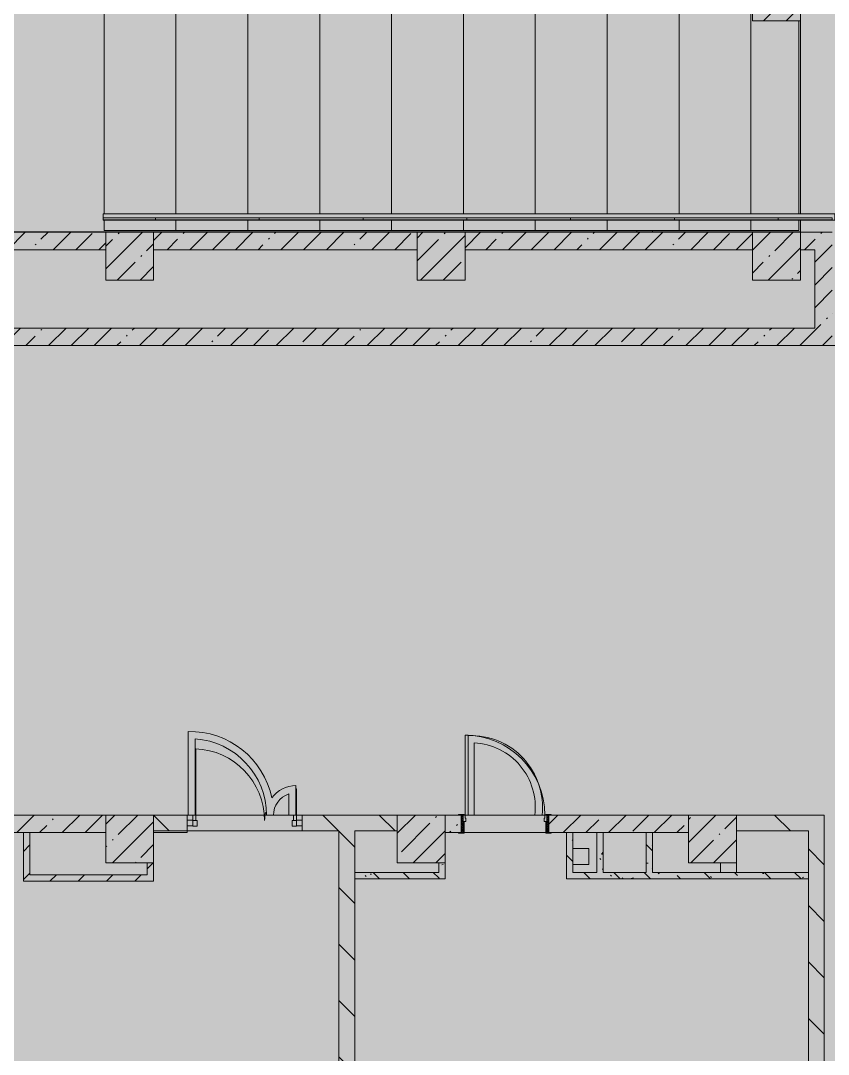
# Model space of a CAD drawing. Header units: millimetres. Extents: x -2911 to 185522, y -8553 to 29000.
# Drawn here: x 79357 to 89472, y 4902 to 17850 of the extents above; entities that cross this region are included whole.
import ezdxf

# ---------------------------------------------------------------- set-up
doc = ezdxf.new("R2010")
doc.units = ezdxf.units.MM
doc.linetypes.add('200_ШТРИХ__ш1_п0_6_', pattern=[800, 500, -300])
doc.layers.add('A-DETL-GENF-1', color=7, linetype='Continuous', lineweight=9, true_color=0xc0c0c0, transparency=0.4)
for name, color, linetype, lineweight, true_color in [('A-DETL-GENF-4', 7, 'Continuous', 5, 0xb7b7b7), ('A-DOOR-2', 7, 'Continuous', 5, 0xaaaaaa), ('A-DOOR-3', 7, 'Continuous', 5, 0xe2e2e2), ('A-DOOR-4', 7, 'Continuous', 5, 0xb7b7b7), ('A-DOOR-FRAM-1', 7, 'Continuous', 5, 0xe2e2e2), ('A-DOOR-FRAM-2', 7, 'Continuous', 5, 0xaaaaaa), ('A-DOOR-FRAM-3', 7, 'Continuous', 5, 0xb7b7b7), ('A-FLOR-1', 7, 'Continuous', 5, 0xb7b7b7), ('A-GLAZ-CWMG-2', 7, 'Continuous', 5, 0x737373), ('A-WALL-5', 7, 'Continuous', 9, 0x737373), ('A-WALL-6', 7, 'Continuous', 5, 0x737373), ('A-WALL-PATT-1', 7, 'Continuous', 5, 0x787878), ('I-WALL-4', 7, 'Continuous', 5, 0x737373), ('I-WALL-5', 7, 'Continuous', 5, 0x787878), ('S-COLS-1', 7, 'Continuous', 5, 0x737373), ('S-STRS-4', 7, 'Continuous', 5, 0x737373)]:
    doc.layers.add(name, color=color, linetype=linetype, lineweight=lineweight, true_color=true_color)
for name, color, linetype, lineweight in [('A-DETL-MBND-1', 7, '200_ШТРИХ__ш1_п0_6_', 9), ('I-WALL-3', 7, 'Continuous', 5), ('S-COLS-2', 7, 'Continuous', 5)]:
    doc.layers.add(name, color=color, linetype=linetype, lineweight=lineweight)
pattern_1 = [(135, (58512.3, 0), (-353.553, -353.553), [])]
pattern_2 = [(45, (58512.3, 0), (-285.123, 285.123), []), (45, (58797.44, 0), (-285.123, 285.123), [504.031, -100.806, 16.764, -84.042])]
pattern_3 = [(45, (58512.32, 0), (-176.7767, 176.7767), [])]
pattern_4 = [(135, (58512.3, 0), (-377.171, -377.171), [533.4, -88.9, 17.78, -88.9]), (135, (58512.3, 376.94), (-377.171, -377.171), []), (50, (58512.3, 0), (637.6445, -55.787), [66.675, -733.425]), (355, (58512.3, 0), (-123.35, 668.699), [53.34, -586.74]), (100.451, (58565.45, -4.65), (514.299, 612.908), [56.665, -623.315]), (46.184, (58512.3, 177.8), (948.776, -147.15), [100.012, -1100.137]), (96.636, (58591.4, 165.5), (830.91, 865.997), [84.998, -934.973]), (351.184, (58512.3, 177.8), (830.918, 865.988), [80.01, -880.11]), (21, (58601.2, 133.35), (530.651, -357.928), [66.675, -733.425]), (326, (58601.2, 133.35), (216.308, 644.658), [53.34, -586.74]), (71.451, (58645.44, 103.5), (746.96, 286.724), [56.665, -623.315]), (37.5, (58512.32, 0), (10.8105, 295.9426), [16.764, -562.864, 16.764, -578.866, -588.962]), (37.5, (58512.32, 0), (10.8105, 295.9426), [-1175.258, 16.764, -572.198]), (7.5, (58512.3, 0), (233.869, 350.6318), [16.764, -322.834, 16.764, -549.529, -224.472]), (7.5, (58512.3, 0), (233.869, 350.6318), [-905.891, 16.764, -207.708]), (327.5, (58314.07, 0), (474.5678, -20.0513), [16.764, -205.486, 16.764, -676.656, -920.115]), (327.5, (58314.07, 0), (474.5678, -20.0513), [-915.67, 16.764, -903.351]), (317.5, (58225.17, 0), (518.452, 88.9934), [16.764, -272.161, 16.764, -443.738, -653.415]), (317.5, (58225.17, 0), (518.452, 88.9934), [-749.427, 16.764, -636.651])]

# ---------------------------------------------------------------- blocks, each defined once
blk = doc.blocks.new('BSC_Колонна _Прямоугольная - 600х600-23286269-2_7_1_птичка')
at = {"layer": 'S-COLS-2'}
h = blk.add_hatch(dxfattribs=at)
h.set_pattern_fill('FP_66', color=256, style=0, pattern_type=2)
h.set_pattern_definition([(45, (-29509.74, -7600), (-285.123, 285.123), []), (45, (-29224.6, -7600), (-285.123, 285.123), [504.031, -100.806, 16.764, -84.042])])
h.paths.add_polyline_path([(-300, -300), (300, -300), (300, 300), (-300, 300)])
at = {"layer": 'S-COLS-1'}
for p, q in [((300, 300), (-300, 300)), ((-300, 300), (-300, -300)), ((300, -300), (300, 300)), ((-300, -300), (300, -300))]:
    blk.add_line(p, q, dxfattribs=at)
blk = doc.blocks.new('BSC_Колонна _Прямоугольная - 600х600-V80-2_7_1_птичка')
at = {"layer": 'S-COLS-2'}
h = blk.add_hatch(dxfattribs=at)
h.set_pattern_fill('FP_89', color=256, style=0, pattern_type=2)
h.set_pattern_definition([(45, (-25860, -7600), (-285.123, 285.123), []), (45, (-25574.88, -7600), (-285.123, 285.123), [504.031, -100.806, 16.764, -84.042])])
h.paths.add_polyline_path([(-300, -300), (300, -300), (300, 300), (-300, 300), (-300, 150)])
at = {"layer": 'S-COLS-1'}
for p, q in [((300, 300), (-300, 300)), ((-300, 300), (-300, -300)), ((300, -300), (300, 300)), ((-300, -300), (300, -300))]:
    blk.add_line(p, q, dxfattribs=at)
blk = doc.blocks.new('BSC_Колонна _Прямоугольная - 600х600-V82-2_7_1_птичка')
at = {"layer": 'S-COLS-2'}
h = blk.add_hatch(dxfattribs=at)
h.set_pattern_fill('FP_91', color=256, style=0, pattern_type=2)
h.set_pattern_definition([(45, (-26110, -14900), (-285.123, 285.123), []), (45, (-25824.88, -14900), (-285.123, 285.123), [504.031, -100.806, 16.764, -84.042])])
h.paths.add_polyline_path([(-300, -300), (300, -300), (300, 300), (-300, 300)])
at = {"layer": 'S-COLS-1'}
for p, q in [((300, 300), (-300, 300)), ((-300, 300), (-300, -300)), ((300, -300), (300, 300)), ((-300, -300), (300, -300))]:
    blk.add_line(p, q, dxfattribs=at)
blk = doc.blocks.new('BSC_Колонна _Прямоугольная - 600х600-V135-2_7_1_птичка')
at = {"layer": 'S-COLS-2'}
h = blk.add_hatch(dxfattribs=at)
h.set_pattern_fill('FP_142', color=256, style=0, pattern_type=2)
h.set_pattern_definition([(45, (-30310, -14900), (-285.123, 285.123), []), (45, (-30024.88, -14900), (-285.123, 285.123), [504.031, -100.806, 16.764, -84.042])])
h.paths.add_polyline_path([(-300, -300), (300, -300), (300, 300), (-300, 300)])
at = {"layer": 'S-COLS-1'}
for p, q in [((300, 300), (-300, 300)), ((-300, 300), (-300, -300)), ((300, -300), (300, 300)), ((-300, -300), (300, -300))]:
    blk.add_line(p, q, dxfattribs=at)
blk = doc.blocks.new('110_Дверь_СКБ_1Ст_Внутренняя1 - Д-4к_п__1100x2100h_Артистические EI30-V148-2_7_1_птичка')
at = {"layer": 'A-DOOR-2'}
h = blk.add_hatch(dxfattribs=at)
h.set_pattern_fill('FP_123', color=256, style=0, pattern_type=2)
h.set_pattern_definition([(135, (1751.41, 174.685), (-14.14214, -14.14214), []), (225, (1751.41, 174.685), (14.14214, -14.14214), [])])
h.paths.add_polyline_path([(562.5, -110), (562.5, 110), (537.5, 110), (537.5, -110)])
at = {"layer": 'A-DOOR-3'}
h = blk.add_hatch(color=256, dxfattribs=at)
h.paths.add_polyline_path([(537.5, 30), (537.5, 110), (512.5, 110), (512.5, 70), (502.5, 70), (502.5, 30)])
h.paths.add_polyline_path([(-477.5, 30), (-477.5, 70), (-487.5, 70), (-487.5, 110), (-512.5, 110), (-512.5, 30)])
at = {"layer": 'A-DOOR-FRAM-1'}
for points in [[(-447.5, 110), (-447.5, 1110), (-487.5, 1110), (-487.5, 110)], [(-497.5, 110), (-497.5, 118), (-567.5, 118), (-567.5, 110)], [(-497.5, -110), (-497.5, 30), (-512.5, 30), (-512.5, -110)], [(592.5, 110), (592.5, 118), (522.5, 118), (522.5, 110)], [(537.5, -110), (537.5, 30), (522.5, 30), (522.5, -110)], [(-497.5, -118), (-497.5, -110), (-567.5, -110), (-567.5, -118)], [(592.5, -118), (592.5, -110), (522.5, -110), (522.5, -118)]]:
    blk.add_hatch(color=256, dxfattribs=at).paths.add_polyline_path(points)
at = {"layer": 'A-DOOR-FRAM-2'}
h = blk.add_hatch(dxfattribs=at)
h.set_pattern_fill('FP_124', color=256, style=0, pattern_type=2)
h.set_pattern_definition([(45, (-371.384, 174.685), (-14.1421, 14.1421), []), (135, (-371.384, 174.685), (-14.1421, -14.1421), [])])
h.paths.add_polyline_path([(-512.5, -110), (-512.5, 110), (-537.5, 110), (-537.5, -110)])
at = {"layer": 'A-DOOR-4'}
for p, q in [((-487.5, 1110), (-487.5, 110)), ((-447.5, 1110), (-487.5, 1110)), ((-447.5, 110), (-447.5, 1110)), ((-487.5, 110), (-447.5, 110))]:
    blk.add_line(p, q, dxfattribs=at)
blk.add_arc((-487.5, 110), 1000, 360, 90, dxfattribs=at)
at = {"layer": 'A-DOOR-FRAM-3'}
for p, q in [((-497.5, 118), (-567.5, 118)), ((-567.5, 118), (-567.5, 110)), ((-567.5, 110), (-497.5, 110)), ((-512.5, 110), (-537.5, 110)), ((-537.5, 110), (-537.5, -110)), ((-487.5, 110), (-512.5, 110)), ((-512.5, 110), (-512.5, 30)), ((-512.5, -110), (-512.5, 110)), ((-497.5, 110), (-512.5, 110)), ((-512.5, 110), (-512.5, 109)), ((-512.5, 109), (-497.5, 109)), ((-512.5, 30), (-477.5, 30)), ((-497.5, 30), (-512.5, 30)), ((-512.5, 30), (-512.5, -110)), ((-497.5, 110), (-497.5, 118)), ((-497.5, 109), (-497.5, 110)), ((-497.5, -110), (-497.5, 30)), ((-487.5, 70), (-487.5, 110)), ((-477.5, 70), (-487.5, 70)), ((-477.5, 30), (-477.5, 70)), ((512.5, 70), (502.5, 70)), ((502.5, 70), (502.5, 30)), ((502.5, 30), (537.5, 30)), ((512.5, 110), (512.5, 70)), ((537.5, 110), (512.5, 110)), ((592.5, 118), (522.5, 118)), ((522.5, 118), (522.5, 110)), ((537.5, 110), (522.5, 110)), ((522.5, 110), (522.5, 109)), ((522.5, 110), (592.5, 110)), ((522.5, 109), (537.5, 109)), ((537.5, 30), (522.5, 30)), ((522.5, 30), (522.5, -110)), ((537.5, 30), (537.5, 110)), ((562.5, 110), (537.5, 110)), ((537.5, 110), (537.5, -110)), ((537.5, 109), (537.5, 110)), ((537.5, -110), (537.5, 30)), ((562.5, -110), (562.5, 110)), ((592.5, 110), (592.5, 118)), ((-497.5, -110), (-567.5, -110)), ((-567.5, -110), (-567.5, -118)), ((-567.5, -118), (-497.5, -118)), ((-537.5, -110), (-512.5, -110)), ((-512.5, -110), (-497.5, -110)), ((-497.5, -118), (-497.5, -110)), ((522.5, -110), (537.5, -110)), ((592.5, -110), (522.5, -110)), ((522.5, -110), (522.5, -118)), ((522.5, -118), (592.5, -118)), ((537.5, -110), (562.5, -110)), ((592.5, -118), (592.5, -110))]:
    blk.add_line(p, q, dxfattribs=at)
blk = doc.blocks.new('BSC_Колонна _Прямоугольная - 600х600-V167-2_7_1_птичка')
at = {"layer": 'S-COLS-2'}
h = blk.add_hatch(dxfattribs=at)
h.set_pattern_fill('FP_171', color=256, style=0, pattern_type=2)
h.set_pattern_definition([(45, (-22210, -14900), (-285.123, 285.123), []), (45, (-21924.88, -14900), (-285.123, 285.123), [504.031, -100.806, 16.764, -84.042])])
h.paths.add_polyline_path([(-300, -300), (300, -300), (300, 300), (-300, 300)])
at = {"layer": 'S-COLS-1'}
for p, q in [((300, 300), (-300, 300)), ((-300, 300), (-300, -300)), ((300, -300), (300, 300)), ((-300, -300), (300, -300))]:
    blk.add_line(p, q, dxfattribs=at)
blk = doc.blocks.new('BSC_Колонна _Прямоугольная - 600х600-V173-2_7_1_птичка')
at = {"layer": 'S-COLS-2'}
h = blk.add_hatch(dxfattribs=at)
h.set_pattern_fill('FP_177', color=256, style=0, pattern_type=2)
h.set_pattern_definition([(45, (-22210, -7600), (-285.123, 285.123), []), (45, (-21924.88, -7600), (-285.123, 285.123), [504.031, -100.806, 16.764, -84.042])])
h.paths.add_polyline_path([(-300, -300), (300, -300), (300, 300), (-300, 300)])
at = {"layer": 'S-COLS-1'}
for p, q in [((300, 300), (-300, 300)), ((-300, 300), (-300, -300)), ((300, -300), (300, 300)), ((-300, -300), (300, -300))]:
    blk.add_line(p, q, dxfattribs=at)
blk = doc.blocks.new('Прямоугольный импост - 50 x 70 мм-31927764-2_7_1_птичка')
at = {"layer": 'A-GLAZ-CWMG-2'}
for p, q in [((-70, 35), (0, 35)), ((-70, -35), (-70, 35)), ((0, 35), (0, -35)), ((0, -35), (-70, -35))]:
    blk.add_line(p, q, dxfattribs=at)
blk = doc.blocks.new('Дверь_Витражная_остекление_ - ДВН_ДАО_Главный вход_1200 в свету Д-22 _п_-V213-2_7_1_птичка')
at = {"layer": 'A-DOOR-3'}
for points in [[(-619, 30), (-610, 30), (-610, 930), (-619, 930), (-619, 97), (-650, 97), (-650, 30)], [(642, 30), (650, 35), (650, 430), (642, 430), (642, 100), (610, 100), (610, 30)]]:
    blk.add_hatch(color=256, dxfattribs=at).paths.add_polyline_path(points)
at = {"layer": 'A-DETL-GENF-4'}
for p, q in [((-610, 930), (-619, 930)), ((-610, 30), (-610, 930)), ((650, 430), (642, 430)), ((650, 35), (650, 430)), ((-650, 97), (-650, 35)), ((-650, 30), (-610, 30)), ((-595, 30), (-650, 30)), ((-595, -40), (-595, 30)), ((595, -40), (595, 30)), ((595, 30), (650, 30)), ((610, 100), (610, 30)), ((610, 30), (650, 30)), ((-650, -40), (-595, -40)), ((650, -40), (595, -40))]:
    blk.add_line(p, q, dxfattribs=at)
at = {"layer": 'A-DOOR-4'}
for p, q in [((650, 430), (650, 35)), ((-650, 97), (-650, 35))]:
    blk.add_line(p, q, dxfattribs=at)
for centre, radius, start, end in [((-650, 30), 900, 360, 87.9985), ((650, 30), 400, 90, 91.1759), ((650, 30), 400, 164.4599, 180)]:
    blk.add_arc(centre, radius, start, end, dxfattribs=at)
blk = doc.blocks.new('Прямоугольный импост - 50 x 70 мм-31701779-2_7_1_птичка')
at = {"layer": 'A-GLAZ-CWMG-2'}
for p, q in [((0, 35), (-70, 35)), ((-70, 35), (-70, -35)), ((0, -35), (0, 35)), ((-70, -35), (0, -35))]:
    blk.add_line(p, q, dxfattribs=at)
blk = doc.blocks.new('Перекрытия 2 - Перекрытия 4-32990152-2_7_1_птичка')
at = {"layer": 'S-STRS-4'}
for p, q in [((21910, 19180), (22510, 19180)), ((21910, 19180), (21910, 15411)), ((22810, 19180), (23410, 19180)), ((22810, 15411), (22810, 19180)), ((23710, 19180), (24310, 19180)), ((23710, 15411), (23710, 19180)), ((24610, 19180), (25210, 19180)), ((24610, 15411), (24610, 19180)), ((25510, 19180), (26110, 19180)), ((25510, 15411), (25510, 19180)), ((26410, 19180), (27010, 19180)), ((26410, 15411), (26410, 19180)), ((27310, 19180), (27910, 19180)), ((27310, 15411), (27310, 19180)), ((28210, 19180), (28810, 19180)), ((28210, 15411), (28210, 19180)), ((29110, 19180), (29710, 19180)), ((29110, 15411), (29110, 19180)), ((30010, 19180), (30610, 19180)), ((30010, 15411), (30010, 19180)), ((30610, 18430), (30610, 19180)), ((30610, 15411), (30610, 17830)), ((21910, 15330), (21910, 15200)), ((22810, 15200), (22810, 15330)), ((23710, 15200), (23710, 15330)), ((24610, 15200), (24610, 15330)), ((25510, 15200), (25510, 15330)), ((26410, 15200), (26410, 15330)), ((27310, 15200), (27310, 15330)), ((28210, 15200), (28210, 15330)), ((29110, 15200), (29110, 15330)), ((30010, 15200), (30010, 15330)), ((30610, 15200), (30610, 15330)), ((22810, 15200), (21910, 15200)), ((23710, 15200), (22810, 15200)), ((24610, 15200), (23710, 15200)), ((25510, 15200), (24610, 15200)), ((26410, 15200), (25510, 15200)), ((27310, 15200), (26410, 15200)), ((28210, 15200), (27310, 15200)), ((29110, 15200), (28210, 15200)), ((30010, 15200), (29110, 15200)), ((30610, 15200), (30010, 15200))]:
    blk.add_line(p, q, dxfattribs=at)
blk = doc.blocks.new('Стены наклон_ амфитеатр - Стены наклон_ амфитеатр-32992696-2_7_1_птичка')
at = {"layer": 'A-WALL-PATT-1'}
h = blk.add_hatch(dxfattribs=at)
h.set_pattern_fill('FP_203', color=256, style=0, pattern_type=2)
h.set_pattern_definition([(0, (26444.5, 15393.4), (0, 246.1), []), (90, (26444.5, 15393.4), (-1300, 8e-14), [])])
h.paths.add_polyline_path([(31010, 15354), (31010, 15381), (21879, 15381), (21879, 15354), (30993, 15354)])
at = {"layer": 'A-WALL-6'}
for p, q in [((31041, 15431), (21879, 15431)), ((21879, 15431), (21879, 15381)), ((31041, 15350), (31041, 15431)), ((21879, 15381), (31010, 15381)), ((21879, 15354), (21879, 15381)), ((21879, 15350), (21879, 15354)), ((31010, 15354), (21879, 15354)), ((31010, 15350), (21879, 15350)), ((31010, 15381), (31010, 15350)), ((31010, 15350), (31041, 15350))]:
    blk.add_line(p, q, dxfattribs=at)
blk = doc.blocks.new('BSC_Колонна _Прямоугольная - 600х600-V232-2_7_1_птичка')
at = {"layer": 'S-COLS-2'}
h = blk.add_hatch(dxfattribs=at)
h.set_pattern_fill('FP_204', color=256, style=0, pattern_type=2)
h.set_pattern_definition([(45, (-30310, -18150), (-285.123, 285.123), []), (45, (-30024.88, -18150), (-285.123, 285.123), [504.031, -100.806, 16.764, -84.042])])
h.paths.add_polyline_path([(-300, -300), (300, -300), (300, 300), (-300, 300)])
at = {"layer": 'S-COLS-1'}
for p, q in [((300, 300), (-300, 300)), ((-300, 300), (-300, -300)), ((300, -300), (300, 300)), ((-300, -300), (300, -300))]:
    blk.add_line(p, q, dxfattribs=at)

msp = doc.modelspace()

# ---------------------------------------------------------------- hatches: boundary and pattern name
at = {"layer": 'A-DETL-GENF-1'}
msp.add_hatch(color=256, dxfattribs=at).paths.add_polyline_path([(91687.3379, -280), (97272.3157, -280), (97272.3157, 23777.7217), (92372.3157, 23777.7217), (92372.3157, 27350), (62364.3157, 27350), (62364.3157, 15358), (58244.3157, 15358), (58244.3157, -280), (90759.8178, -280)])
at = {"layer": 'I-WALL-3'}
h = msp.add_hatch(dxfattribs=at)
h.set_pattern_fill('FP_93', color=256, style=0, pattern_type=2)
h.set_pattern_definition(pattern_2)
h.paths.add_polyline_path([(89122.3157, 14980), (89302.3157, 14980), (89302.3157, 15200), (89122.3157, 15196.2571)])
h.paths.add_polyline_path([(85194.6977, 14980), (88522.3157, 14980), (88522.3157, 15200), (84922.3157, 15200), (84922.3157, 14980)])
h.paths.add_polyline_path([(72832.3157, 14980), (76622.5723, 14980), (76622.5723, 15200), (72832.3157, 15200)])
h.paths.add_polyline_path([(84322.3157, 14980), (84322.3157, 15200), (81022.3157, 15200), (81022.3157, 14980), (81484.6175, 14980)])
h.paths.add_polyline_path([(77222.5723, 14980), (80422.3157, 14980), (80422.3157, 15200), (77222.5723, 15200)])
h = msp.add_hatch(dxfattribs=at)
h.set_pattern_fill('FP_93', color=256, style=0, pattern_type=2)
h.set_pattern_definition(pattern_2)
h.paths.add_polyline_path([(89302.3157, 13780), (89522.3157, 13780), (89522.3157, 15200), (89302.3157, 15200), (89302.3157, 14000)])
h = msp.add_hatch(dxfattribs=at)
h.set_pattern_fill('FP_93', color=256, style=0, pattern_type=2)
h.set_pattern_definition(pattern_2)
h.paths.add_polyline_path([(88904.7778, 13780), (89302.3157, 13780), (89302.3157, 14000), (78722.3157, 14000), (78722.3157, 13780), (85194.6977, 13780)])
h = msp.add_hatch(dxfattribs=at)
h.set_pattern_fill('FP_93', color=256, style=0, pattern_type=2)
h.set_pattern_definition(pattern_2)
h.paths.add_polyline_path([(80422.3157, 7680), (80422.3157, 7900), (78272.3157, 7900), (78272.3157, 7830), (77072.3157, 7830), (77072.3157, 7900), (75772.3157, 7900), (75772.3157, 7680), (79629.5775, 7680)])
h = msp.add_hatch(dxfattribs=at)
h.set_pattern_fill('FP_96', color=256, style=0, pattern_type=2)
h.set_pattern_definition(pattern_1)
h.paths.add_polyline_path([(83339.6576, 7700), (84072.3157, 7700), (84072.3157, 7900), (82882.3157, 7900), (82882.3157, 7700)])
h.paths.add_polyline_path([(81022.3157, 7700), (81442.3157, 7700), (81442.3157, 7900), (81022.3157, 7900)])
h = msp.add_hatch(dxfattribs=at)
h.set_pattern_fill('FP_93', color=256, style=0, pattern_type=2)
h.set_pattern_definition(pattern_2)
h.paths.add_polyline_path([(86572.3157, 7680), (87722.0592, 7680), (87722.0592, 7900), (85972.3157, 7900), (85972.3157, 7680), (86272.3157, 7680)])
h.paths.add_polyline_path([(84842.3157, 7680), (84872.3157, 7680), (84872.3157, 7900), (84672.3157, 7900), (84672.3157, 7680)])
h = msp.add_hatch(dxfattribs=at)
h.set_pattern_fill('FP_96', color=256, style=0, pattern_type=2)
h.set_pattern_definition(pattern_1)
h.paths.add_polyline_path([(89222.3157, 7700), (89422.3157, 7700), (89422.3157, 7900), (88322.0592, 7900), (88322.0592, 7700), (88904.7778, 7700)])
h = msp.add_hatch(dxfattribs=at)
h.set_pattern_fill('FP_97', color=256, style=0, pattern_type=2)
h.set_pattern_definition(pattern_3)
h.paths.add_polyline_path([(79472.3157, 7150), (79472.3157, 7680), (79392.3157, 7680), (79392.3157, 7150)])
h = msp.add_hatch(dxfattribs=at)
h.set_pattern_fill('FP_96', color=256, style=0, pattern_type=2)
h.set_pattern_definition(pattern_1)
h.paths.add_polyline_path([(83542.3157, 100), (83542.3157, 7700), (83342.3157, 7700), (83342.3157, 100)])
h = msp.add_hatch(dxfattribs=at)
h.set_pattern_fill('FP_96', color=256, style=0, pattern_type=2)
h.set_pattern_definition(pattern_1)
h.paths.add_polyline_path([(89422.3157, 100), (89422.3157, 7700), (89222.3157, 7700), (89222.3157, 100), (89368.5378, 100)])
h = msp.add_hatch(dxfattribs=at)
h.set_pattern_fill('FP_97', color=256, style=0, pattern_type=2)
h.set_pattern_definition(pattern_3)
h.paths.add_polyline_path([(81022.3157, 7070), (81022.3157, 7300), (80942.3157, 7300), (80942.3157, 7070)])
h = msp.add_hatch(dxfattribs=at)
h.set_pattern_fill('FP_97', color=256, style=0, pattern_type=2)
h.set_pattern_definition(pattern_3)
h.paths.add_polyline_path([(79392.3157, 7070), (80942.3157, 7070), (80942.3157, 7150), (79392.3157, 7150)])
at = {"layer": 'I-WALL-5'}
h = msp.add_hatch(dxfattribs=at)
h.set_pattern_fill('FP_106', color=256, style=0, pattern_type=2)
h.set_pattern_definition(pattern_4)
h.paths.add_polyline_path([(86272.3157, 7100), (86272.3157, 7680), (86192.3157, 7680), (86192.3157, 7100)])
h = msp.add_hatch(dxfattribs=at)
h.set_pattern_fill('FP_106', color=256, style=0, pattern_type=2)
h.set_pattern_definition(pattern_4)
h.paths.add_polyline_path([(86652.3157, 7180), (86652.3157, 7680), (86572.3157, 7680), (86572.3157, 7180)])
h = msp.add_hatch(dxfattribs=at)
h.set_pattern_fill('FP_106', color=256, style=0, pattern_type=2)
h.set_pattern_definition(pattern_4)
h.paths.add_polyline_path([(87272.0592, 7180), (87272.0592, 7680), (87192.0592, 7680), (87192.0592, 7180)])
h = msp.add_hatch(dxfattribs=at)
h.set_pattern_fill('FP_106', color=256, style=0, pattern_type=2)
h.set_pattern_definition(pattern_4)
h.paths.add_polyline_path([(84672.3157, 7100), (84672.3157, 7300), (84592.3157, 7300), (84592.3157, 7100)])
h = msp.add_hatch(dxfattribs=at)
h.set_pattern_fill('FP_106', color=256, style=0, pattern_type=2)
h.set_pattern_definition(pattern_4)
h.paths.add_polyline_path([(84592.3157, 7100), (84592.3157, 7180), (83542.3157, 7180), (83542.3157, 7100), (84267.1776, 7100)])
h = msp.add_hatch(dxfattribs=at)
h.set_pattern_fill('FP_106', color=256, style=0, pattern_type=2)
h.set_pattern_definition(pattern_4)
h.paths.add_polyline_path([(89222.3157, 7100), (89222.3157, 7180), (86272.3157, 7180), (86272.3157, 7100), (88904.7778, 7100)])

# ---------------------------------------------------------------- linework, layer by layer
at = {"layer": 'A-DETL-MBND-1'}
for p, q in [((87072.3157, 15202.9951), (87072.3157, 15220)), ((87272.3157, 15220), (87272.3157, 15203.036))]:
    msp.add_line(p, q, dxfattribs=at)
at = {"layer": 'A-FLOR-1'}
for p, q in [((89122.3157, 17850.0001), (89122.3157, 15430.8316)), ((89122.3157, 15350), (89122.3157, 15200)), ((89122.3157, 15203.4142), (72822.3562, 15203.4142)), ((81453.2403, 8944.6492), (81453.2403, 7897)), ((81543.2403, 7897), (81543.2403, 8852.9247)), ((85037.3157, 7900), (85037.3157, 8804.0056)), ((82714.3157, 8164.0852), (82714.3157, 7900)), ((82804.3157, 7900), (82804.3157, 8269)), ((81453.5228, 7900), (81442.3157, 7900)), ((82525.6136, 7900), (82882.3157, 7900)), ((85922.3157, 7900), (84962.3157, 7900)), ((81453.2403, 7897), (81543.2403, 7897)), ((82435.311, 7897), (82525.3318, 7897)), ((81442.3157, 7679), (81022.3157, 7679)), ((81442.3157, 7700), (81442.3157, 7679)), ((86272.3157, 7480), (86472.0592, 7480)), ((86472.0592, 7480), (86472.0592, 7280)), ((86472.0592, 7280), (86272.3157, 7280))]:
    msp.add_line(p, q, dxfattribs=at)
for centre, radius, start, end in [((81480.3157, 7900), 1045, 11.78406078, 91.4846677), ((81480.3157, 7900), 955, 359.82001296, 86.22206298), ((84997.3157, 8000), 895, 353.5848416, 92.2417446), ((84997.3157, 8000), 805, 352.86407797, 87.15183188), ((82804.3157, 7900), 369, 90, 144.6649219), ((82804.3157, 7900), 279, 108.81906337, 180.61609552)]:
    msp.add_arc(centre, radius, start, end, dxfattribs=at)
at = {"layer": 'A-WALL-5'}
for p, q in [((79472.3157, 7680), (79392.3157, 7680)), ((86272.3157, 7680), (86192.3157, 7680)), ((86652.3157, 7680), (86572.3157, 7680)), ((83542.3157, 7180), (83542.3157, 7100)), ((88122.0592, 7180), (88322.0592, 7180))]:
    msp.add_line(p, q, dxfattribs=at)
at = {"layer": 'I-WALL-4'}
for p, q in [((80422.3157, 15200), (77222.5723, 15200)), ((84322.3157, 15200), (81022.3157, 15200)), ((88522.3157, 15200), (84922.3157, 15200)), ((89522.3157, 15200), (89122.3157, 15200)), ((78722.3157, 14980), (80422.3157, 14980)), ((81022.3157, 14980), (84322.3157, 14980)), ((84922.3157, 14980), (88522.3157, 14980)), ((89122.3157, 14980), (89302.3157, 14980)), ((89302.3157, 14980), (89302.3157, 14000)), ((89302.3157, 14000), (78722.3157, 14000)), ((78722.3157, 13780), (89812.3157, 13780)), ((80422.3157, 7900), (78722.3157, 7900)), ((81442.3157, 7900), (81022.3157, 7900)), ((81442.3157, 7700), (81442.3157, 7900)), ((81543.2403, 7900), (82435.1587, 7900)), ((84072.3157, 7900), (82882.3157, 7900)), ((82882.3157, 7900), (82882.3157, 7700)), ((84842.3157, 7900), (84672.3157, 7900)), ((87722.0592, 7900), (86002.3157, 7900)), ((89422.3157, 7900), (88322.0592, 7900)), ((89422.3157, 100), (89422.3157, 7900)), ((75772.3157, 7680), (79392.3157, 7680)), ((79392.3157, 7680), (79392.3157, 7070)), ((79472.3157, 7150), (79472.3157, 7680)), ((79472.3157, 7680), (80422.3157, 7680)), ((83342.3157, 7700), (81022.3157, 7700)), ((83342.3157, 7700), (83342.3157, 100)), ((83542.3157, 7180), (83542.3157, 7700)), ((83542.3157, 7700), (84072.3157, 7700)), ((84672.3157, 7680), (84842.3157, 7680)), ((85932.3157, 7680), (84912.3157, 7680)), ((86002.3157, 7680), (86192.3157, 7680)), ((86192.3157, 7680), (86192.3157, 7100)), ((86272.3157, 7680), (86572.3157, 7680)), ((86272.3157, 7180), (86272.3157, 7680)), ((86572.3157, 7680), (86572.3157, 7180)), ((86652.3157, 7680), (87722.0592, 7680)), ((86652.3157, 7180), (86652.3157, 7680)), ((87192.0592, 7680), (87192.0592, 7180)), ((87272.0592, 7180), (87272.0592, 7680)), ((88322.0592, 7700), (89222.3157, 7700)), ((89222.3157, 7700), (89222.3157, 100)), ((80942.3157, 7300), (80942.3157, 7150)), ((81022.3157, 7070), (81022.3157, 7300)), ((84592.3157, 7300), (84592.3157, 7180)), ((84672.3157, 7100), (84672.3157, 7300)), ((88122.0592, 7300), (88122.0592, 7180)), ((88322.0592, 7180), (88322.0592, 7300)), ((80942.3157, 7150), (79472.3157, 7150)), ((84592.3157, 7180), (83542.3157, 7180)), ((86572.3157, 7180), (86272.3157, 7180)), ((87192.0592, 7180), (86652.3157, 7180)), ((88122.0592, 7180), (87272.0592, 7180)), ((89222.3157, 7180), (88322.0592, 7180)), ((79392.3157, 7070), (81022.3157, 7070)), ((83542.3157, 100), (83542.3157, 7100)), ((83542.3157, 7100), (84672.3157, 7100)), ((86192.3157, 7100), (89222.3157, 7100))]:
    msp.add_line(p, q, dxfattribs=at)

# ---------------------------------------------------------------- block references
at = {"layer": 'A-DOOR-4'}
for name, p in [('110_Дверь_СКБ_1Ст_Внутренняя1 - Д-4к_п__1100x2100h_Артистические EI30-V148-2_7_1_птичка', (85409.8157, 7790)), ('Дверь_Витражная_остекление_ - ДВН_ДАО_Главный вход_1200 в свету Д-22 _п_-V213-2_7_1_птичка', (82162.3157, 7800))]:
    msp.add_blockref(name, p, dxfattribs=at)
at = {"layer": 'A-GLAZ-CWMG-2', "rotation": 180}
msp.add_blockref('Прямоугольный импост - 50 x 70 мм-31701779-2_7_1_птичка', (81442.3157, 7800), dxfattribs=at)
at = {"layer": 'A-GLAZ-CWMG-2', "extrusion": (0, 0, -1), "rotation": 180}
msp.add_blockref('Прямоугольный импост - 50 x 70 мм-31927764-2_7_1_птичка', (-82882.3157, 7800), dxfattribs=at)
at = {"layer": 'A-WALL-6'}
msp.add_blockref('Стены наклон_ амфитеатр - Стены наклон_ амфитеатр-32992696-2_7_1_птичка', (58512.3157, 0), dxfattribs=at)
at = {"layer": 'S-COLS-1'}
for name, p in [('BSC_Колонна _Прямоугольная - 600х600-V232-2_7_1_птичка', (88822.3157, 18150.0001)), ('BSC_Колонна _Прямоугольная - 600х600-V167-2_7_1_птичка', (80722.3157, 14900)), ('BSC_Колонна _Прямоугольная - 600х600-V82-2_7_1_птичка', (84622.3157, 14900)), ('BSC_Колонна _Прямоугольная - 600х600-V135-2_7_1_птичка', (88822.3157, 14900)), ('BSC_Колонна _Прямоугольная - 600х600-V173-2_7_1_птичка', (80722.3157, 7600)), ('BSC_Колонна _Прямоугольная - 600х600-V80-2_7_1_птичка', (84372.3157, 7600)), ('BSC_Колонна _Прямоугольная - 600х600-23286269-2_7_1_птичка', (88022.0592, 7600))]:
    msp.add_blockref(name, p, dxfattribs=at)
at = {"layer": 'S-STRS-4'}
msp.add_blockref('Перекрытия 2 - Перекрытия 4-32990152-2_7_1_птичка', (58492.3157, 20), dxfattribs=at)

doc.saveas('drawing.dxf')
